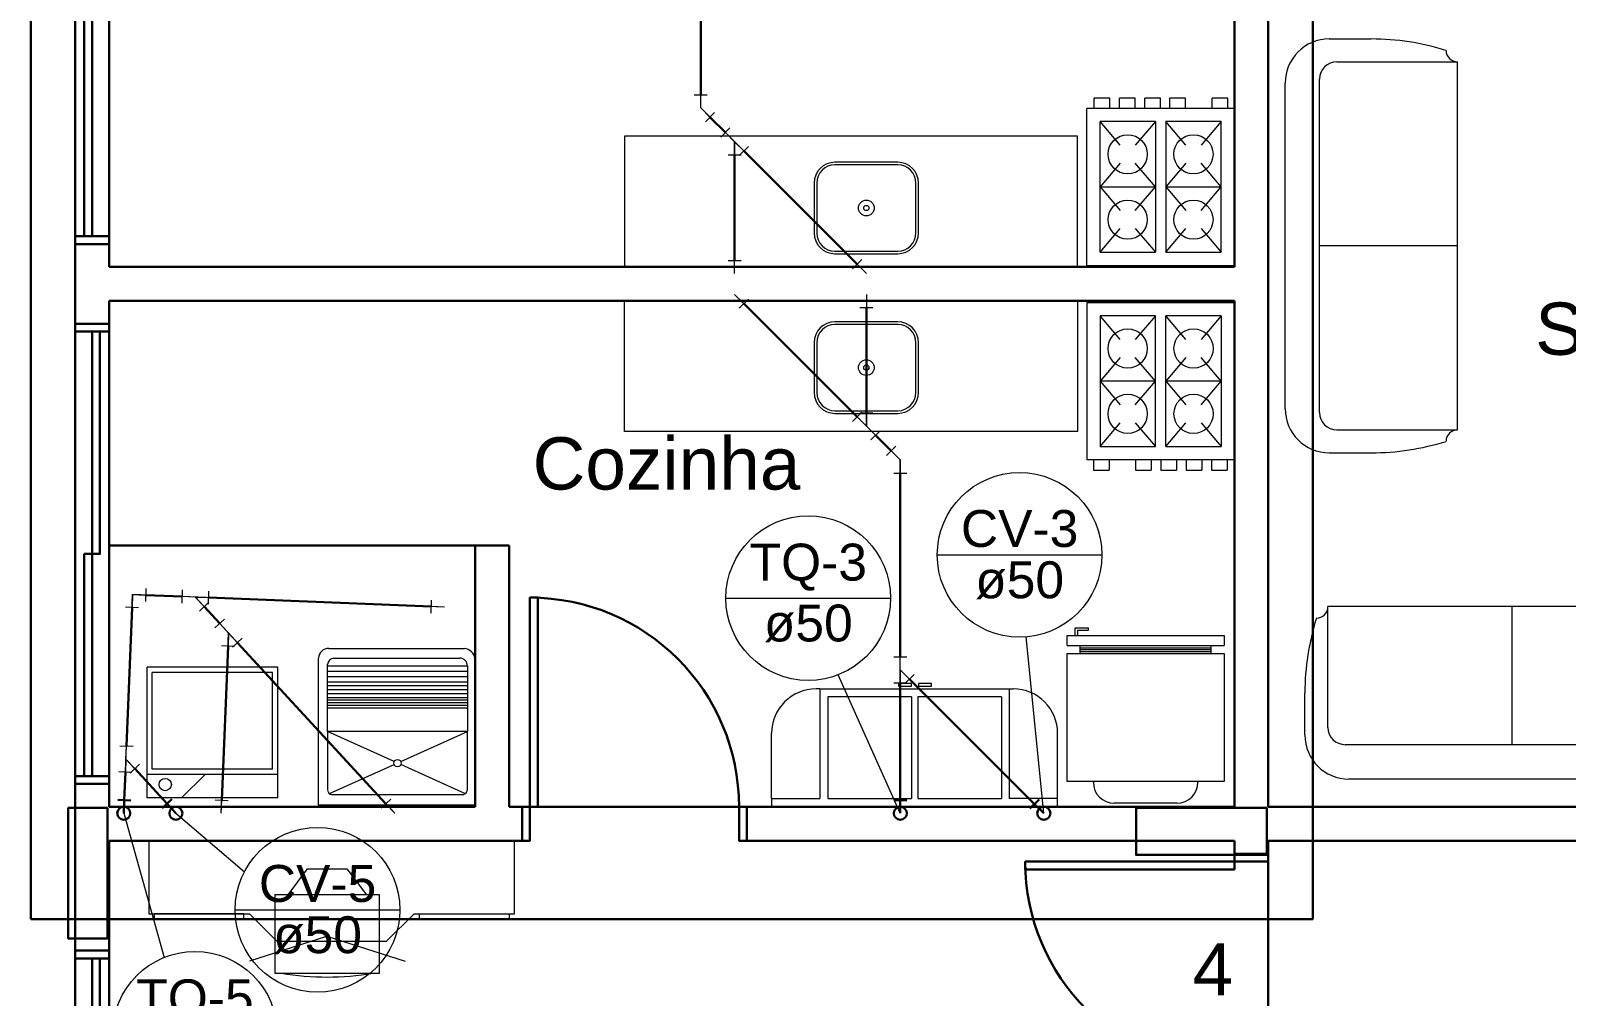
# Model space of a CAD drawing. Header units: inches. Extents: x -27 to 114, y -35 to 60.
# Drawn here: x -26.86 to -20.99, y 15.62 to 19.31 of the extents above; entities that cross this region are included whole.
import ezdxf

# ---------------------------------------------------------------- set-up
doc = ezdxf.new("R2010")
doc.units = ezdxf.units.IN
doc.header["$LTSCALE"] = 10
doc.header["$MEASUREMENT"] = 0
doc.linetypes.add('Dashed', pattern=[0.75, 0.5, -0.25])
for name, color, linetype, lineweight in [('CV-Colunas', 6, 'Continuous', 30), ('CV-Conexões detalhe', 8, 'Continuous', 20), ('CV-Indicação coluna', 5, 'Continuous', 20), ('CV-Textos coluna', 7, 'Continuous', 20), ('CV-Tubos detalhe', 6, 'Continuous', 30), ('DI-Detalhes', 6, 'Dashed', 30), ('FO-PILARES', 2, 'Continuous', 30), ('TQ-Colunas', 6, 'Continuous', 30), ('TQ-Conexões detalhe', 8, 'Continuous', 20), ('TQ-Indicação coluna', 5, 'Continuous', 20), ('TQ-Textos coluna', 7, 'Continuous', 20), ('TQ-Tubos detalhe', 6, 'Continuous', 30), ('xeixo', 3, 'Continuous', 20), ('xjanela-porta', 253, 'Continuous', 30), ('xmoveis', 253, 'Continuous', 20), ('xparede', 7, 'Continuous', 30), ('xpiso', 4, 'Continuous', 30), ('xtexto', 7, 'Continuous', 20)]:
    doc.layers.add(name, color=color, linetype=linetype, lineweight=lineweight)
doc.styles.add('Arial', font='arial.ttf')

msp = doc.modelspace()

# ---------------------------------------------------------------- linework, layer by layer
at = {"layer": 'CV-Colunas', "linetype": 'Continuous'}
for p, q in [((-26.3613, 16.3382), (-26.3245, 16.3721)), ((-26.309, 16.3184), (-26.3429, 16.3552)), ((-23.0416, 16.3361), (-23.0062, 16.3714)), ((-22.9885, 16.3184), (-23.0239, 16.3537))]:
    msp.add_line(p, q, dxfattribs=at)
for centre in [(-26.309, 16.3184), (-22.9885, 16.3184)]:
    msp.add_circle(centre, 0.025, dxfattribs=at)
at = {"layer": 'CV-Conexões detalhe', "linetype": 'Continuous'}
for p, q in [((-23.5626, 16.9174), (-23.5126, 16.9174)), ((-23.5375, 16.8674), (-23.5375, 16.9174)), ((-23.5375, 16.8674), (-23.5375, 16.8174)), ((-23.5375, 16.8674), (-23.5022, 16.832)), ((-23.5625, 16.8174), (-23.5125, 16.8174)), ((-23.4845, 16.8497), (-23.5199, 16.8143)), ((-26.5231, 16.5769), (-26.4731, 16.5749)), ((-26.5001, 16.5259), (-26.4981, 16.5759)), ((-26.5001, 16.5259), (-26.5021, 16.476)), ((-26.5001, 16.5259), (-26.4662, 16.4892)), ((-26.4772, 16.475), (-26.5271, 16.477)), ((-26.4478, 16.5061), (-26.4846, 16.4722))]:
    msp.add_line(p, q, dxfattribs=at)
at = {"layer": 'CV-Indicação coluna'}
for p, q in [((-23.3962, 17.3069), (-22.7662, 17.3069)), ((-22.9885, 16.3184), (-23.0562, 16.9928)), ((-26.309, 16.3184), (-26.0467, 16.0944)), ((-26.0822, 15.9491), (-25.4522, 15.9491))]:
    msp.add_line(p, q, dxfattribs=at)
for centre in [(-23.0812, 17.3069), (-25.7672, 15.9491)]:
    msp.add_circle(centre, 0.315, dxfattribs=at)
at = {"layer": 'CV-Tubos detalhe'}
for p, q in [((-23.5022, 16.832), (-23.0239, 16.3537)), ((-26.4662, 16.4892), (-26.3429, 16.3552))]:
    msp.add_line(p, q, dxfattribs=at)
at = {"layer": 'DI-Detalhes', "linetype": 'Continuous'}
msp.add_lwpolyline([(-26.8645, 15.9134), (-21.9595, 15.9134), (-21.9595, 20.6434), (-26.8645, 20.6434), (-26.8645, 15.9134)], close=True, dxfattribs=at)
at = {"layer": 'FO-PILARES'}
for points in [[(-26.721, 15.8389), (-26.691, 15.8389), (-26.571, 15.8389), (-26.571, 16.3389), (-26.691, 16.3389), (-26.721, 16.3389), (-26.721, 15.8389), (-26.721, 15.8389)], [(-22.1355, 16.1589), (-22.1355, 16.2489), (-22.1355, 16.3389), (-22.3855, 16.3389), (-22.6355, 16.3389), (-22.6355, 16.2489), (-22.6355, 16.1589), (-22.3855, 16.1589), (-22.1355, 16.1589), (-22.1355, 16.1589)]]:
    msp.add_lwpolyline(points, close=True, dxfattribs=at)
at = {"layer": 'TQ-Colunas', "linetype": 'Continuous'}
for p, q in [((-26.5315, 16.3693), (-26.4815, 16.3673)), ((-26.5085, 16.3184), (-26.5065, 16.3683)), ((-23.5625, 16.3684), (-23.5125, 16.3684)), ((-23.5375, 16.3184), (-23.5375, 16.3684))]:
    msp.add_line(p, q, dxfattribs=at)
for centre in [(-26.5085, 16.3184), (-23.5375, 16.3184)]:
    msp.add_circle(centre, 0.025, dxfattribs=at)
at = {"layer": 'TQ-Conexões detalhe', "linetype": 'Continuous'}
for p, q in [((-24.326, 19.0669), (-24.276, 19.0669)), ((-24.301, 19.0169), (-24.301, 19.0669)), ((-24.301, 19.0169), (-24.2657, 18.9815)), ((-24.248, 18.9992), (-24.2834, 18.9638)), ((-24.2246, 18.905), (-24.1892, 18.9404)), ((-24.1715, 18.8874), (-24.2069, 18.9227)), ((-24.1715, 18.8874), (-24.1362, 18.852)), ((-24.1715, 18.8874), (-24.1715, 18.8374)), ((-24.1185, 18.8697), (-24.1539, 18.8343)), ((-24.1965, 18.8374), (-24.1465, 18.8374)), ((-24.1965, 18.4334), (-24.1465, 18.4334)), ((-24.1715, 18.3834), (-24.1715, 18.4334)), ((-23.7206, 18.401), (-23.6852, 18.4364)), ((-23.6675, 18.3834), (-23.7029, 18.4187)), ((-24.1715, 18.3034), (-24.1362, 18.268)), ((-24.1185, 18.2857), (-24.1538, 18.2503)), ((-23.6675, 18.3034), (-23.6675, 18.2534)), ((-23.6925, 18.2534), (-23.6425, 18.2534)), ((-23.7206, 17.8174), (-23.6852, 17.8528)), ((-23.6675, 17.7998), (-23.7029, 17.8351)), ((-23.6925, 17.8498), (-23.6425, 17.8498)), ((-23.6675, 17.7998), (-23.6675, 17.8498)), ((-23.6675, 17.7998), (-23.6322, 17.7644)), ((-23.6145, 17.7821), (-23.6498, 17.7467)), ((-23.5906, 17.6875), (-23.5552, 17.7229)), ((-23.5375, 17.6699), (-23.5729, 17.7052)), ((-23.5375, 17.6699), (-23.5375, 17.6199)), ((-23.5626, 17.6199), (-23.5126, 17.6199)), ((-26.4745, 17.1554), (-26.4766, 17.1054)), ((-26.4745, 17.1554), (-26.4246, 17.1533)), ((-26.4236, 17.1783), (-26.4256, 17.1284)), ((-26.2857, 17.1227), (-26.2837, 17.1726)), ((-26.1838, 17.1686), (-26.1858, 17.1186)), ((-26.4516, 17.1044), (-26.5015, 17.1064)), ((-26.2348, 17.1456), (-26.2847, 17.1477)), ((-26.2348, 17.1456), (-26.1848, 17.1436)), ((-26.2348, 17.1456), (-26.2009, 17.1089)), ((-26.1825, 17.1258), (-26.2192, 17.0919)), ((-25.333, 17.0839), (-25.331, 17.1339)), ((-25.282, 17.1069), (-25.332, 17.1089)), ((-26.1598, 17.0275), (-26.1231, 17.0614)), ((-26.1075, 17.0077), (-26.1414, 17.0445)), ((-26.1075, 17.0077), (-26.1096, 16.9578)), ((-26.1075, 17.0077), (-26.0736, 16.971)), ((-26.0553, 16.9879), (-26.092, 16.954)), ((-26.0846, 16.9568), (-26.1346, 16.9588)), ((-26.1585, 16.3693), (-26.1085, 16.3673)), ((-26.1355, 16.3184), (-26.1335, 16.3683)), ((-25.5238, 16.3382), (-25.4871, 16.3721)), ((-25.4715, 16.3184), (-25.5054, 16.3551))]:
    msp.add_line(p, q, dxfattribs=at)
at = {"layer": 'TQ-Indicação coluna'}
for p, q in [((-24.2048, 17.1415), (-23.5748, 17.1415)), ((-23.5375, 16.3184), (-23.7753, 16.8481)), ((-26.5085, 16.3184), (-26.3544, 15.7667))]:
    msp.add_line(p, q, dxfattribs=at)
for centre in [(-23.8898, 17.1415), (-26.2362, 15.4747)]:
    msp.add_circle(centre, 0.315, dxfattribs=at)
at = {"layer": 'TQ-Tubos detalhe'}
for p, q in [((-24.301, 19.0669), (-24.301, 19.9884)), ((-24.2069, 18.9227), (-24.2657, 18.9815)), ((-24.1715, 18.4334), (-24.1715, 18.8374)), ((-23.7029, 18.4187), (-24.1362, 18.852)), ((-24.1362, 18.268), (-23.7029, 17.8351)), ((-23.6675, 18.2534), (-23.6675, 17.8498)), ((-23.6322, 17.7644), (-23.5729, 17.7052)), ((-23.5375, 17.6199), (-23.5375, 16.9174)), ((-26.4766, 17.1054), (-26.4981, 16.5759)), ((-26.2847, 17.1477), (-26.4246, 17.1533)), ((-26.1414, 17.0445), (-26.2009, 17.1089)), ((-25.332, 17.1089), (-26.1848, 17.1436)), ((-26.1335, 16.3683), (-26.1096, 16.9578)), ((-25.5054, 16.3551), (-26.0736, 16.971)), ((-23.5375, 16.8174), (-23.5375, 16.3684)), ((-26.5021, 16.476), (-26.5065, 16.3683))]:
    msp.add_line(p, q, dxfattribs=at)
at = {"layer": 'xeixo'}
for p, q in [((-24.301, 19.0169), (-24.301, 20.3684)), ((-23.6675, 18.3834), (-24.301, 19.0169)), ((-24.1715, 18.3834), (-24.1715, 18.8874)), ((-24.1715, 18.3034), (-23.5375, 17.6699)), ((-23.6675, 18.3034), (-23.6675, 17.7994)), ((-23.5375, 16.3184), (-23.5375, 17.6699)), ((-26.5085, 16.3184), (-26.4745, 17.1554)), ((-25.282, 17.1069), (-26.4745, 17.1554)), ((-25.4715, 16.3184), (-26.2345, 17.1454)), ((-26.1355, 16.3184), (-26.1075, 17.0079)), ((-23.5375, 16.8674), (-22.9885, 16.3184)), ((-26.309, 16.3184), (-26.5, 16.5259))]:
    msp.add_line(p, q, dxfattribs=at)
at = {"layer": 'xjanela-porta'}
for p, q in [((-26.6945, 20.2259), (-26.6945, 18.5259)), ((-26.5645, 20.2259), (-26.5645, 18.5259)), ((-26.6945, 18.1609), (-26.6945, 16.4609)), ((-26.5645, 18.1609), (-26.5645, 16.4609)), ((-24.1245, 16.3434), (-24.1545, 16.3434)), ((-26.6945, 15.7634), (-26.6945, 13.8634)), ((-26.5645, 15.7634), (-26.5645, 13.8634))]:
    msp.add_line(p, q, dxfattribs=at)
for points in [[(-26.6595, 19.3759), (-26.6595, 18.5259), (-26.6295, 18.5259), (-26.6295, 19.3759), (-26.6595, 19.3759), (-26.6595, 19.3759)], [(-26.6295, 18.1609), (-26.6295, 17.3109), (-26.5995, 17.3109), (-26.5995, 18.1609), (-26.6295, 18.1609), (-26.6295, 18.1609)], [(-26.6595, 17.3109), (-26.6595, 16.4609), (-26.6295, 16.4609), (-26.6295, 17.3109), (-26.6595, 17.3109), (-26.6595, 17.3109)], [(-24.9545, 16.3434), (-24.9245, 16.3434), (-24.9245, 17.1434), (-24.9545, 17.1434), (-24.9545, 16.3434), (-24.9545, 16.3434)], [(-22.2595, 16.1334), (-22.2595, 16.1034), (-23.0595, 16.1034), (-23.0595, 16.1334), (-22.2595, 16.1334), (-22.2595, 16.1334)], [(-26.6295, 15.7634), (-26.6295, 14.8134), (-26.5995, 14.8134), (-26.5995, 15.7634), (-26.6295, 15.7634), (-26.6295, 15.7634)]]:
    msp.add_lwpolyline(points, close=True, dxfattribs=at)
for points in [[(-26.5645, 18.4959), (-26.5645, 18.5259), (-26.6945, 18.5259), (-26.6945, 18.4959)], [(-26.6945, 18.1909), (-26.6945, 18.1609), (-26.5645, 18.1609), (-26.5645, 18.1909)], [(-26.5645, 16.4309), (-26.5645, 16.4609), (-26.6945, 16.4609), (-26.6945, 16.4309)], [(-24.9845, 16.2134), (-24.9545, 16.2134), (-24.9545, 16.3434), (-24.9845, 16.3434)], [(-24.1245, 16.3434), (-24.1545, 16.3434), (-24.1545, 16.2134), (-24.1245, 16.2134)], [(-22.1295, 16.1634), (-22.1295, 16.1334), (-22.2595, 16.1334), (-22.2595, 16.1634)], [(-26.6945, 15.7934), (-26.6945, 15.7634), (-26.5645, 15.7634), (-26.5645, 15.7934)]]:
    msp.add_lwpolyline(points, dxfattribs=at)
for centre, start, end in [((-24.9545, 16.3434), 0, 90), ((-22.2595, 16.1334), 180, 270)]:
    msp.add_arc(centre, 0.8, start, end, dxfattribs=at)
at = {"layer": 'xmoveis'}
for p, q in [((-21.8965, 19.2809), (-21.7355, 19.2809)), ((-21.8675, 19.1929), (-21.4055, 19.1929)), ((-21.4055, 17.7854), (-21.4055, 19.1929)), ((-22.065, 17.8659), (-22.065, 19.1119)), ((-21.9335, 17.8514), (-21.9335, 19.1269)), ((-22.796, 19.0144), (-22.796, 19.0544)), ((-22.736, 19.0544), (-22.796, 19.0544)), ((-22.736, 19.0144), (-22.736, 19.0544)), ((-22.639, 19.0544), (-22.699, 19.0544)), ((-22.699, 19.0144), (-22.699, 19.0544)), ((-22.639, 19.0144), (-22.639, 19.0544)), ((-22.5425, 19.0544), (-22.6025, 19.0544)), ((-22.6025, 19.0144), (-22.6025, 19.0544)), ((-22.5425, 19.0144), (-22.5425, 19.0544)), ((-22.506, 19.0144), (-22.506, 19.0544)), ((-22.446, 19.0544), (-22.506, 19.0544)), ((-22.446, 19.0144), (-22.446, 19.0544)), ((-22.285, 19.0544), (-22.345, 19.0544)), ((-22.345, 19.0144), (-22.345, 19.0544)), ((-22.285, 19.0144), (-22.285, 19.0544)), ((-22.26, 19.0144), (-22.8235, 19.0144)), ((-22.8235, 18.4144), (-22.8235, 19.0144)), ((-22.26, 18.4144), (-22.26, 19.0144)), ((-22.7735, 18.4644), (-22.7735, 18.9644)), ((-22.5615, 18.9644), (-22.7735, 18.9644)), ((-22.697, 18.8739), (-22.7735, 18.9644)), ((-22.5615, 18.9644), (-22.6385, 18.8739)), ((-22.5615, 18.9644), (-22.5615, 18.4644)), ((-22.31, 18.9644), (-22.5215, 18.9644)), ((-22.5215, 18.9644), (-22.5215, 18.4644)), ((-22.445, 18.8739), (-22.5215, 18.9644)), ((-22.31, 18.9644), (-22.3865, 18.8739)), ((-22.31, 18.4644), (-22.31, 18.9644)), ((-22.8595, 18.9084), (-24.5925, 18.9084)), ((-24.5925, 18.9084), (-24.5925, 18.4084)), ((-22.8595, 18.4084), (-22.8595, 18.9084)), ((-23.5475, 18.8089), (-23.7875, 18.8089)), ((-22.697, 18.8054), (-22.7735, 18.7144)), ((-22.5615, 18.7144), (-22.6385, 18.8054)), ((-22.445, 18.8054), (-22.5215, 18.7144)), ((-22.31, 18.7144), (-22.3865, 18.8054)), ((-23.5475, 18.7989), (-23.7875, 18.7989)), ((-23.8675, 18.7289), (-23.8675, 18.5389)), ((-23.8575, 18.7289), (-23.8575, 18.5389)), ((-23.4775, 18.5389), (-23.4775, 18.7289)), ((-23.4675, 18.5389), (-23.4675, 18.7289)), ((-22.7735, 18.7144), (-22.5615, 18.7144)), ((-22.7735, 18.7144), (-22.697, 18.6239)), ((-22.6385, 18.6239), (-22.5615, 18.7144)), ((-22.5215, 18.7144), (-22.31, 18.7144)), ((-22.5215, 18.7144), (-22.445, 18.6239)), ((-22.3865, 18.6239), (-22.31, 18.7144)), ((-22.7735, 18.4644), (-22.697, 18.5554)), ((-22.6385, 18.5554), (-22.5615, 18.4644)), ((-22.5215, 18.4644), (-22.445, 18.5554)), ((-22.3865, 18.5554), (-22.31, 18.4644)), ((-23.7875, 18.4689), (-23.5475, 18.4689)), ((-23.7875, 18.4589), (-23.5475, 18.4589)), ((-22.7735, 18.4644), (-22.5615, 18.4644)), ((-22.5215, 18.4644), (-22.31, 18.4644)), ((-21.4055, 18.4889), (-21.9335, 18.4889)), ((-22.8235, 18.4144), (-22.26, 18.4144)), ((-24.5925, 17.7784), (-24.5925, 18.2784)), ((-22.8595, 18.2784), (-22.8595, 17.7784)), ((-22.8235, 18.2714), (-22.8235, 17.6714)), ((-22.26, 18.2714), (-22.8235, 18.2714)), ((-22.26, 18.2714), (-22.26, 17.6714)), ((-22.7735, 18.2214), (-22.7735, 17.7214)), ((-22.5615, 18.2214), (-22.7735, 18.2214)), ((-22.6965, 18.1309), (-22.7735, 18.2214)), ((-22.5615, 18.2214), (-22.6385, 18.1309)), ((-22.5615, 17.7214), (-22.5615, 18.2214)), ((-22.31, 18.2214), (-22.5215, 18.2214)), ((-22.5215, 17.7214), (-22.5215, 18.2214)), ((-22.445, 18.1309), (-22.5215, 18.2214)), ((-22.31, 18.2214), (-22.3865, 18.1309)), ((-22.31, 18.2214), (-22.31, 17.7214)), ((-23.5475, 18.1984), (-23.7875, 18.1984)), ((-23.5475, 18.1884), (-23.7875, 18.1884)), ((-23.8675, 18.1184), (-23.8675, 17.9284)), ((-23.8575, 18.1184), (-23.8575, 17.9284)), ((-23.4775, 17.9284), (-23.4775, 18.1184)), ((-23.4675, 17.9284), (-23.4675, 18.1184)), ((-22.6965, 18.0619), (-22.7735, 17.9714)), ((-22.5615, 17.9714), (-22.6385, 18.0619)), ((-22.445, 18.0619), (-22.5215, 17.9714)), ((-22.31, 17.9714), (-22.3865, 18.0619)), ((-22.5615, 17.9714), (-22.7735, 17.9714)), ((-22.7735, 17.9714), (-22.6965, 17.8809)), ((-22.6385, 17.8809), (-22.5615, 17.9714)), ((-22.31, 17.9714), (-22.5215, 17.9714)), ((-22.5215, 17.9714), (-22.445, 17.8809)), ((-22.3865, 17.8809), (-22.31, 17.9714)), ((-23.7875, 17.8584), (-23.5475, 17.8584)), ((-23.7875, 17.8484), (-23.5475, 17.8484)), ((-22.7735, 17.7214), (-22.6965, 17.8119)), ((-22.6385, 17.8119), (-22.5615, 17.7214)), ((-22.5215, 17.7214), (-22.445, 17.8119)), ((-22.3865, 17.8119), (-22.31, 17.7214)), ((-22.8595, 17.7784), (-24.5925, 17.7784)), ((-21.8675, 17.7854), (-21.4055, 17.7854)), ((-22.7735, 17.7214), (-22.5615, 17.7214)), ((-22.5215, 17.7214), (-22.31, 17.7214)), ((-21.8965, 17.6974), (-21.7355, 17.6974)), ((-22.8235, 17.6714), (-22.26, 17.6714)), ((-22.7985, 17.6714), (-22.7985, 17.6314)), ((-22.7985, 17.6314), (-22.7385, 17.6314)), ((-22.7385, 17.6714), (-22.7385, 17.6314)), ((-22.6375, 17.6714), (-22.6375, 17.6314)), ((-22.6375, 17.6314), (-22.5775, 17.6314)), ((-22.5775, 17.6714), (-22.5775, 17.6314)), ((-22.541, 17.6714), (-22.541, 17.6314)), ((-22.541, 17.6314), (-22.481, 17.6314)), ((-22.481, 17.6714), (-22.481, 17.6314)), ((-22.444, 17.6714), (-22.444, 17.6314)), ((-22.444, 17.6314), (-22.384, 17.6314)), ((-22.384, 17.6714), (-22.384, 17.6314)), ((-22.3475, 17.6714), (-22.3475, 17.6314)), ((-22.3475, 17.6314), (-22.2875, 17.6314)), ((-22.2875, 17.6714), (-22.2875, 17.6314)), ((-21.9015, 16.6469), (-21.9015, 17.1089)), ((-20.494, 17.1089), (-21.9015, 17.1089)), ((-21.198, 17.1089), (-21.198, 16.5809)), ((-22.899, 16.9599), (-22.899, 16.9979)), ((-22.899, 16.9979), (-22.299, 16.9979)), ((-22.869, 16.9979), (-22.869, 17.0279)), ((-22.869, 17.0279), (-22.819, 17.0279)), ((-22.819, 17.0179), (-22.859, 17.0179)), ((-22.859, 17.0179), (-22.859, 16.9979)), ((-22.819, 17.0279), (-22.819, 17.0179)), ((-22.299, 16.9979), (-22.299, 16.9599)), ((-25.724, 16.9494), (-25.2045, 16.9494)), ((-22.899, 16.9599), (-22.299, 16.9599)), ((-22.899, 16.9299), (-22.299, 16.9299)), ((-22.899, 16.4399), (-22.899, 16.9299)), ((-22.849, 16.9299), (-22.849, 16.9599)), ((-22.849, 16.9519), (-22.349, 16.9519)), ((-22.849, 16.9449), (-22.349, 16.9449)), ((-22.849, 16.9379), (-22.349, 16.9379)), ((-22.349, 16.9599), (-22.349, 16.9299)), ((-22.299, 16.9299), (-22.299, 16.4399)), ((-25.9195, 16.8774), (-26.4195, 16.8774)), ((-26.4195, 16.3774), (-26.4195, 16.8774)), ((-25.9195, 16.3774), (-25.9195, 16.8774)), ((-25.764, 16.3494), (-25.764, 16.9124)), ((-25.7285, 16.8819), (-25.194, 16.8819)), ((-25.7285, 16.8619), (-25.194, 16.8619)), ((-25.164, 16.9114), (-25.164, 16.3494)), ((-25.9395, 16.8574), (-26.3995, 16.8574)), ((-26.3995, 16.4874), (-26.3995, 16.8574)), ((-25.9395, 16.4874), (-25.9395, 16.8574)), ((-25.7285, 16.8419), (-25.194, 16.8419)), ((-25.7285, 16.8219), (-25.194, 16.8219)), ((-25.7285, 16.8069), (-25.194, 16.8069)), ((-25.7285, 16.7919), (-25.194, 16.7919)), ((-25.7285, 16.7769), (-25.194, 16.7769)), ((-25.7285, 16.7619), (-25.194, 16.7619)), ((-25.7285, 16.7519), (-25.194, 16.7519)), ((-23.845, 16.7944), (-23.86, 16.7944)), ((-23.845, 16.7944), (-23.1205, 16.7944)), ((-23.845, 16.7944), (-23.845, 16.3744)), ((-23.815, 16.7644), (-23.815, 16.3744)), ((-23.495, 16.7644), (-23.815, 16.7644)), ((-23.495, 16.7644), (-23.495, 16.3744)), ((-23.4705, 16.7644), (-23.4705, 16.3744)), ((-23.1505, 16.7644), (-23.4705, 16.7644)), ((-23.1505, 16.7644), (-23.1505, 16.3744)), ((-23.1205, 16.7944), (-23.1205, 16.3744)), ((-23.1205, 16.7944), (-23.1055, 16.7944)), ((-21.9895, 16.6179), (-21.9895, 16.7789)), ((-25.7285, 16.7419), (-25.194, 16.7419)), ((-25.7285, 16.7319), (-25.194, 16.7319)), ((-25.7285, 16.7219), (-25.194, 16.7219)), ((-25.474, 16.5164), (-25.7285, 16.6309)), ((-25.4485, 16.5164), (-25.194, 16.6309)), ((-24.03, 16.3744), (-24.03, 16.6244)), ((-22.9355, 16.3744), (-22.9355, 16.6244)), ((-20.56, 16.5809), (-21.8355, 16.5809)), ((-26.287, 16.3774), (-26.1975, 16.4674)), ((-25.7215, 16.3939), (-25.474, 16.5049)), ((-25.201, 16.3934), (-25.4485, 16.5049)), ((-22.299, 16.4399), (-22.899, 16.4399)), ((-22.799, 16.4369), (-22.799, 16.4399)), ((-22.399, 16.4399), (-22.399, 16.4369)), ((-20.575, 16.4489), (-21.821, 16.4489)), ((-25.9195, 16.3774), (-26.4195, 16.3774)), ((-25.164, 16.3494), (-25.764, 16.3494)), ((-24.03, 16.3744), (-24.03, 16.3444)), ((-24.03, 16.3744), (-23.845, 16.3744)), ((-22.9355, 16.3444), (-24.03, 16.3444)), ((-23.815, 16.3744), (-23.495, 16.3744)), ((-23.4705, 16.3744), (-23.1505, 16.3744)), ((-22.9355, 16.3744), (-23.1205, 16.3744)), ((-22.9355, 16.3444), (-22.9355, 16.3744)), ((-22.479, 16.3569), (-22.719, 16.3569)), ((-25.013, 16.2144), (-26.413, 16.2144)), ((-26.413, 16.2144), (-26.413, 15.9344)), ((-25.013, 15.9344), (-25.013, 16.2144)), ((-26.413, 15.9344), (-26.028, 15.9344)), ((-26.049, 15.9344), (-26.392, 15.9344)), ((-26.392, 15.9344), (-26.392, 15.9134)), ((-26.049, 15.9134), (-26.049, 15.9344)), ((-26.028, 15.9344), (-25.923, 15.8294)), ((-25.503, 15.8294), (-25.398, 15.9344)), ((-25.398, 15.9344), (-25.013, 15.9344)), ((-25.377, 15.9344), (-25.034, 15.9344)), ((-25.377, 15.9134), (-25.377, 15.9344)), ((-25.034, 15.9344), (-25.034, 15.9134)), ((-26.392, 15.9134), (-26.049, 15.9134)), ((-25.034, 15.9134), (-25.377, 15.9134)), ((-25.733, 15.8474), (-26.028, 15.7529)), ((-25.923, 15.8294), (-25.503, 15.8294)), ((-25.7275, 15.8474), (-25.4325, 15.7529))]:
    msp.add_line(p, q, dxfattribs=at)
for points in [[(-25.194, 16.6309), (-25.7285, 16.6309), (-25.7285, 16.8874)], [(-25.7055, 16.9119), (-25.223, 16.9119)], [(-25.194, 16.8829), (-25.194, 16.6309)], [(-25.194, 16.6309), (-25.729, 16.6309), (-25.729, 16.4064)], [(-25.194, 16.4059), (-25.194, 16.6309)], [(-25.9195, 16.4674), (-26.4195, 16.4674)], [(-25.9395, 16.4874), (-26.3995, 16.4874)], [(-25.714, 16.3904), (-25.208, 16.3904)], [(-25.88, 16.0064), (-25.805, 16.1064), (-25.655, 16.1064), (-25.58, 16.0064)]]:
    msp.add_lwpolyline(points, dxfattribs=at)
for points in [[(-23.495, 16.8044), (-23.495, 16.8144), (-23.545, 16.8144), (-23.545, 16.8044), (-23.495, 16.8044), (-23.495, 16.8044)], [(-23.418, 16.8044), (-23.418, 16.8144), (-23.468, 16.8144), (-23.468, 16.8044), (-23.418, 16.8044), (-23.418, 16.8044)], [(-25.53, 16.0064), (-25.93, 16.0064), (-25.93, 15.7064), (-25.53, 15.7064), (-25.53, 16.0064), (-25.53, 16.0064)]]:
    msp.add_lwpolyline(points, close=True, dxfattribs=at)
for centre, radius in [((-22.6675, 18.8394), 0.075), ((-22.416, 18.8394), 0.075), ((-23.6675, 18.6339), 0.03), ((-23.6675, 18.6339), 0.01), ((-22.6675, 18.5894), 0.075), ((-22.416, 18.5894), 0.075), ((-22.6675, 18.0964), 0.075), ((-22.4155, 18.0964), 0.075), ((-23.6675, 18.0234), 0.03), ((-23.6675, 18.0234), 0.01), ((-22.6675, 17.8464), 0.075), ((-22.4155, 17.8464), 0.075), ((-25.4615, 16.5104), 0.014), ((-26.35, 16.4284), 0.0235)]:
    msp.add_circle(centre, radius, dxfattribs=at)
for centre, radius, start, end in [((-21.8965, 19.1119), 0.1686, 90, 180), ((-21.7385, 18.3104), 0.9702, 72.6816, 89.8278), ((-21.4055, 19.2369), 0.044, 180, 269.997), ((-21.8675, 19.1269), 0.066, 90, 180), ((-23.7875, 18.7289), 0.08, 90, 180), ((-23.5475, 18.7289), 0.08, 0, 90), ((-23.7875, 18.7289), 0.07, 90, 180), ((-23.5475, 18.7289), 0.07, 0, 90), ((-23.7875, 18.5389), 0.08, 180, 270), ((-23.7875, 18.5389), 0.07, 180, 270), ((-23.5475, 18.5389), 0.08, 270, 0), ((-23.5475, 18.5389), 0.07, 270, 0), ((-23.7875, 18.1184), 0.08, 90, 180), ((-23.7875, 18.1184), 0.07, 90, 180), ((-23.5475, 18.1184), 0.08, 0, 90), ((-23.5475, 18.1184), 0.07, 0, 90), ((-23.7875, 17.9284), 0.08, 180, 270), ((-23.7875, 17.9284), 0.07, 180, 270), ((-23.5475, 17.9284), 0.08, 270, 0), ((-23.5475, 17.9284), 0.07, 270, 0), ((-21.8965, 17.8659), 0.1686, 180, 270), ((-21.8675, 17.8514), 0.066, 180, 270), ((-21.4055, 17.7414), 0.044, 90.003, 180), ((-21.7385, 18.6674), 0.9702, 270.172, 287.318), ((-21.9455, 17.1089), 0.044, 270, 359.997), ((-21.0195, 16.7759), 0.9702, 162.682, 179.828), ((-25.724, 16.9094), 0.04, 90.092, 175.528), ((-25.2115, 16.9009), 0.0487, 12.4292, 81.6035), ((-25.7015, 16.8849), 0.0273, 98.11, 174.315), ((-25.2225, 16.8834), 0.0285, 357.073, 91.0669), ((-23.86, 16.6244), 0.17, 90, 180), ((-23.1055, 16.6244), 0.17, 0, 90), ((-21.8355, 16.6469), 0.066, 180, 270), ((-21.821, 16.6179), 0.1686, 180, 270), ((-25.7105, 16.4084), 0.0184, 187.018, 260.505), ((-25.212, 16.4079), 0.0177, 282.103, 353.884), ((-22.719, 16.4369), 0.08, 180, 270), ((-22.479, 16.4369), 0.08, 270, 0), ((-25.73, 16.7394), 1.0475, 260.383, 279.617)]:
    msp.add_arc(centre, radius, start, end, dxfattribs=at)
at = {"layer": 'xparede'}
for p, q in [((-22.2595, 18.4084), (-22.2595, 19.4334)), ((-22.1295, 16.3434), (-22.1295, 19.4334)), ((-26.5645, 18.4959), (-26.6945, 18.4959)), ((-26.6945, 18.1909), (-26.6945, 18.4959)), ((-26.5645, 18.4084), (-26.5645, 18.4959)), ((-26.5645, 18.4084), (-22.2595, 18.4084)), ((-26.5645, 18.2784), (-22.2595, 18.2784)), ((-26.5645, 18.1909), (-26.5645, 18.2784)), ((-22.2595, 16.3434), (-22.2595, 18.2784)), ((-26.5645, 18.1909), (-26.6945, 18.1909)), ((-25.1645, 16.3434), (-25.1645, 17.3434)), ((-25.1645, 17.3434), (-25.0345, 17.3434)), ((-25.0345, 16.3434), (-25.0345, 17.3434)), ((-26.5645, 16.4309), (-26.6945, 16.4309)), ((-26.6945, 15.7934), (-26.6945, 16.4309)), ((-26.5645, 16.3434), (-26.5645, 16.4309)), ((-26.5645, 16.3434), (-25.1645, 16.3434)), ((-25.0345, 16.3434), (-24.9845, 16.3434)), ((-24.9845, 16.3434), (-24.9845, 16.2134)), ((-24.1245, 16.3434), (-22.2595, 16.3434)), ((-24.1245, 16.3434), (-24.1245, 16.2134)), ((-20.3645, 16.3434), (-22.1295, 16.3434)), ((-26.5645, 16.2134), (-24.9845, 16.2134)), ((-26.5645, 15.7934), (-26.5645, 16.2134)), ((-24.1245, 16.2134), (-22.2595, 16.2134)), ((-22.2595, 16.1634), (-22.2595, 16.2134)), ((-22.2595, 16.1634), (-22.1295, 16.1634)), ((-20.3645, 16.2134), (-22.1295, 16.2134)), ((-22.1295, 16.1634), (-22.1295, 16.2134)), ((-26.5645, 15.7934), (-26.6945, 15.7934))]:
    msp.add_line(p, q, dxfattribs=at)
at = {"layer": 'xpiso'}
for p, q in [((-25.1645, 17.3434), (-26.5645, 17.3434)), ((-24.1545, 16.3434), (-25.0345, 16.3434)), ((-22.1295, 16.1634), (-22.1295, 15.3034))]:
    msp.add_line(p, q, dxfattribs=at)

# ---------------------------------------------------------------- texts
at = {"layer": 'CV-Textos coluna', "char_height": 0.1412, "attachment_point": 8, "line_spacing_factor": 0.798, "style": 'Arial'}
for s, insert, width in [('CV-3', (-23.081, 17.3352), 0.490223), ('ø50', (-23.081, 17.1372), 0.370554), ('CV-5', (-25.767, 15.9774), 0.490223), ('ø50', (-25.767, 15.7794), 0.370554)]:
    msp.add_mtext(s, dxfattribs=dict(at, insert=insert, width=width))
at = {"layer": 'TQ-Textos coluna', "char_height": 0.1412, "attachment_point": 8, "line_spacing_factor": 0.798, "style": 'Arial'}
for s, insert, width in [('TQ-3', (-23.8895, 17.1699), 0.489173), ('ø50', (-23.8895, 16.9719), 0.370554), ('TQ-5', (-26.236, 15.503), 0.489173)]:
    msp.add_mtext(s, dxfattribs=dict(at, insert=insert, width=width))
at = {"layer": 'xtexto', "char_height": 0.2, "attachment_point": 8, "line_spacing_factor": 0.798, "style": 'Arial'}
for s, insert, width in [('Sala', (-20.829, 18.0694), 0.778774), ('Cozinha', (-24.4319, 17.554), 1.408709), ('4', (-22.3415, 15.6214), 0.222507)]:
    msp.add_mtext(s, dxfattribs=dict(at, insert=insert, width=width))

doc.saveas('drawing.dxf')
